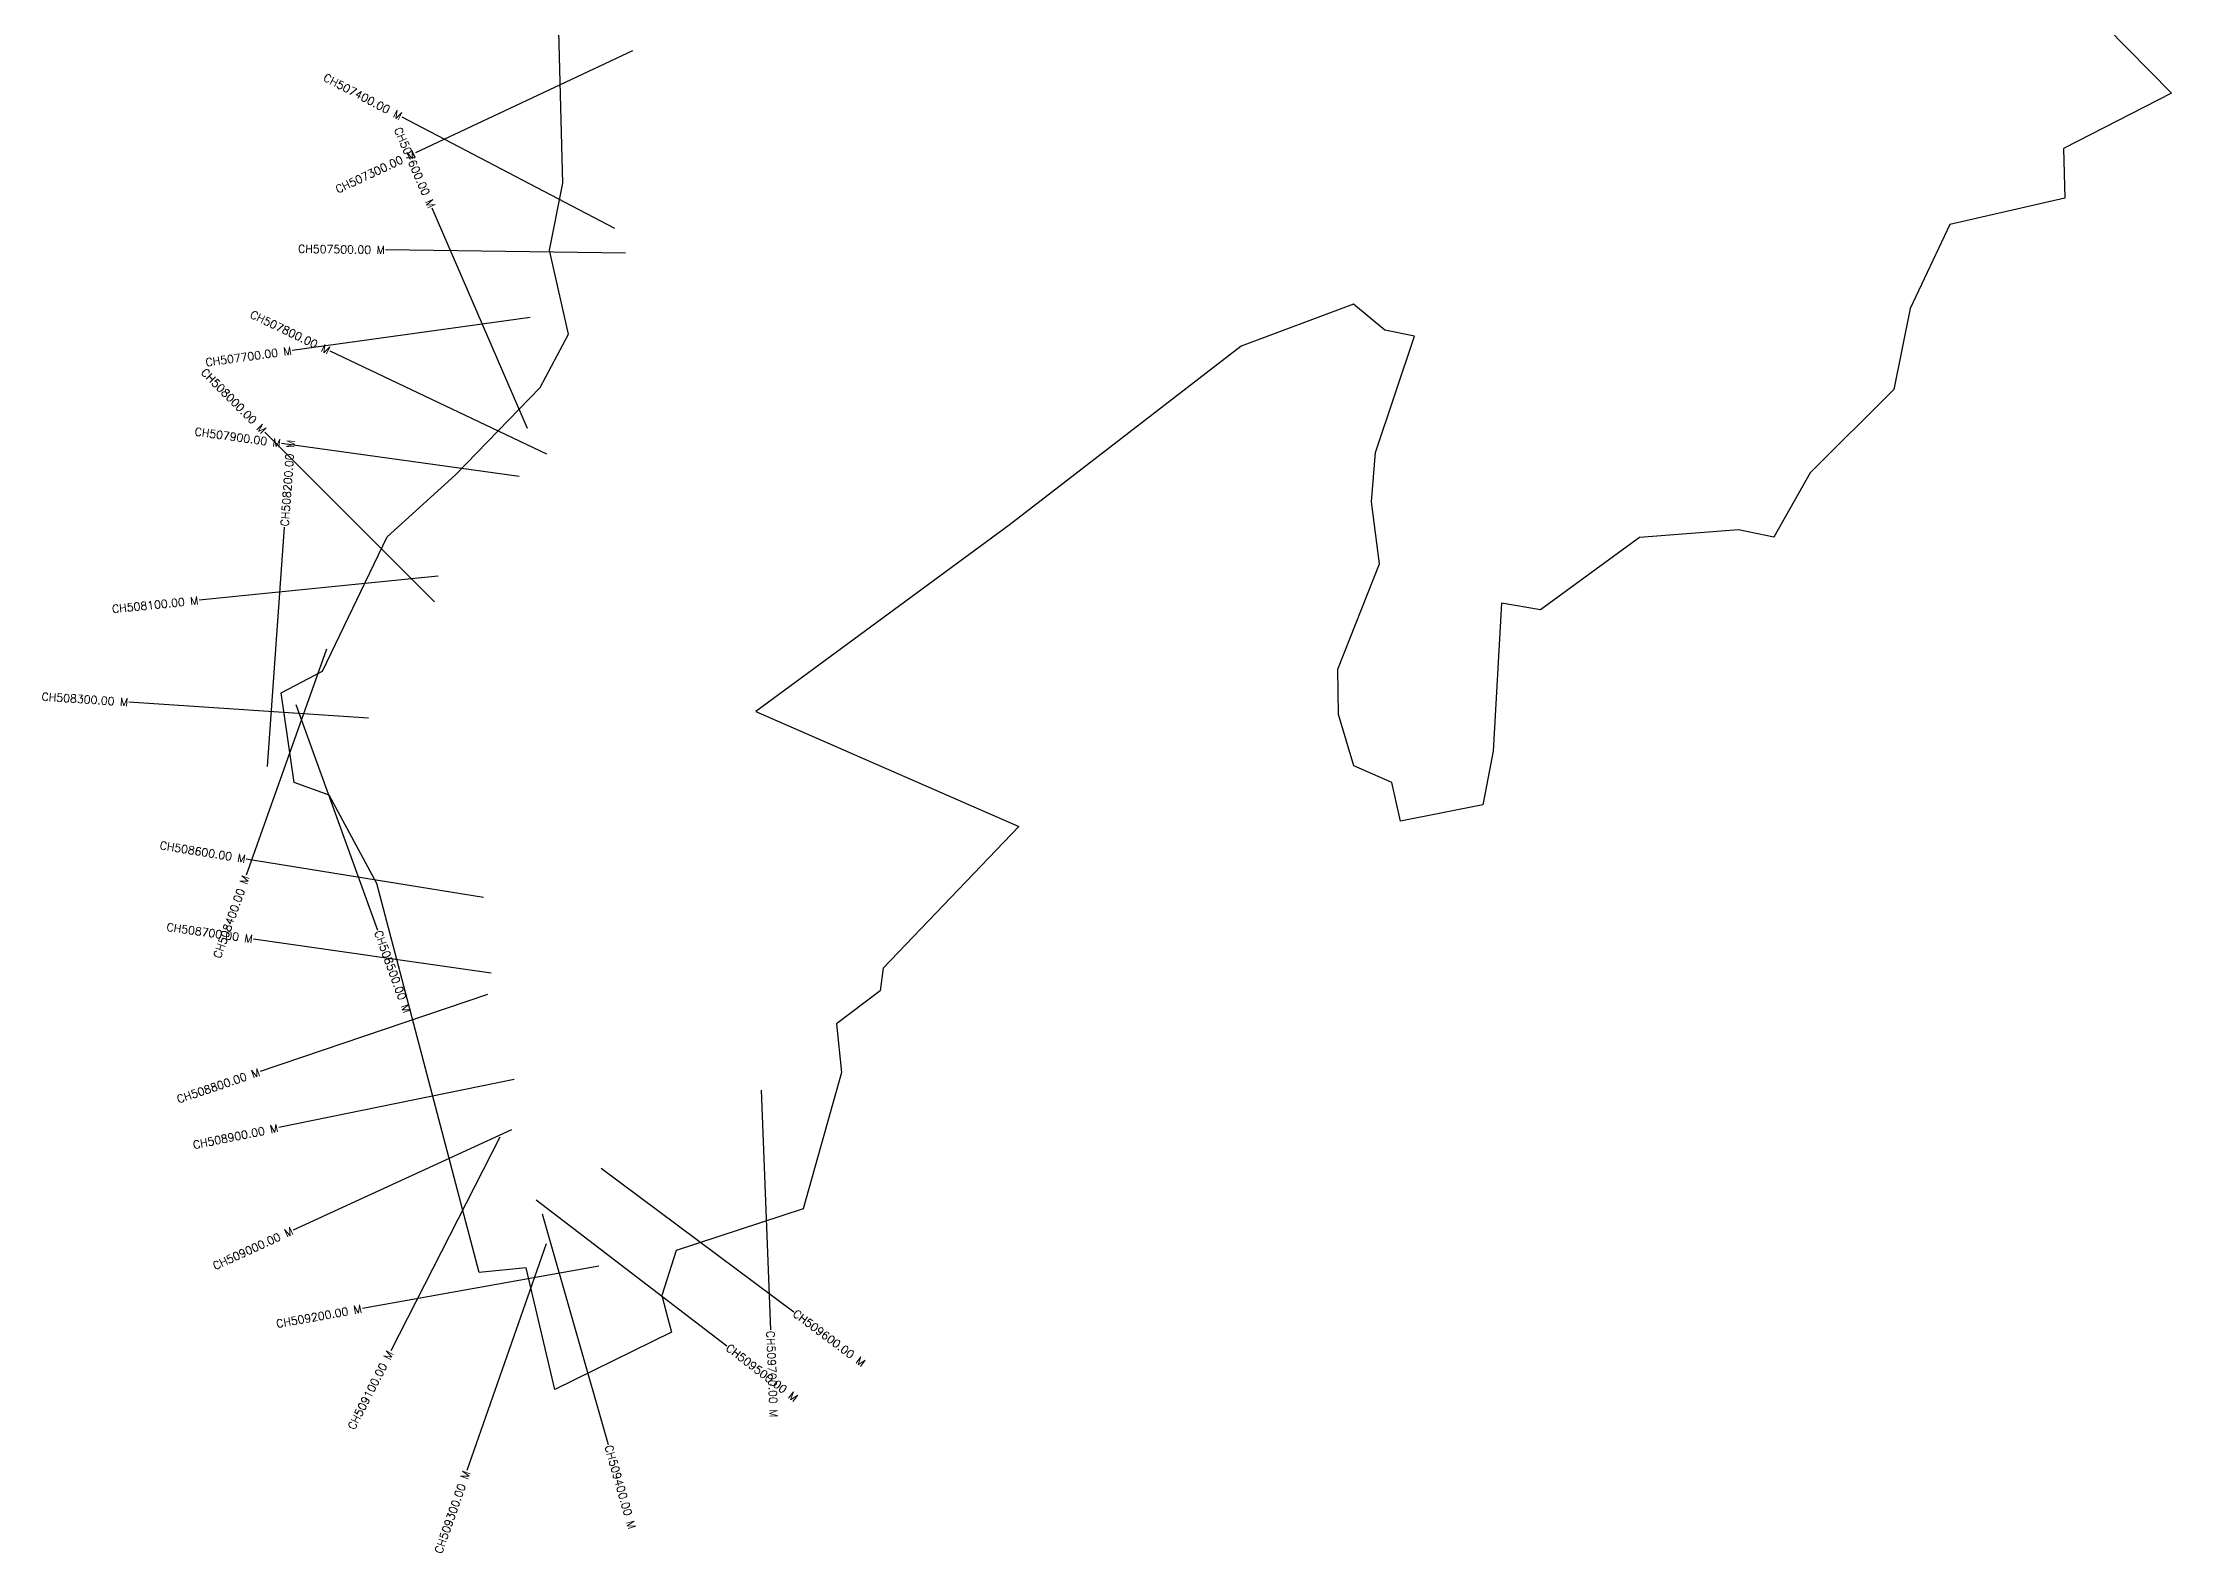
# Model space of a CAD drawing. Header units: metres. Extents: x 314012 to 316673, y 1882339 to 1886008.
# Drawn here: x 314012 to 316673, y 1882339 to 1884227 of the extents above; entities that cross this region are included whole.
import ezdxf
from ezdxf.enums import TextEntityAlignment as Align

# ---------------------------------------------------------------- set-up
doc = ezdxf.new("R2010")
doc.units = ezdxf.units.M
for name, color, linetype in [('CS', 134, 'Continuous'), ('CSMark', 6, 'Continuous'), ('village', 3, 'Continuous')]:
    doc.layers.add(name, color=color, linetype=linetype)
doc.styles.get("Standard").update_dxf_attribs({"font": 'simplex.shx'})

msp = doc.modelspace()

# ---------------------------------------------------------------- linework, layer by layer
at = {"layer": 'CS'}
for p, q in [((314749.8, 1884216.7), (314478.3, 1884089.1)), ((314727.4, 1883994.6), (314461.6, 1884133.6)), ((314618.5, 1883744.5), (314499.3, 1884019.8)), ((314741, 1883963.6), (314441.1, 1883967.6)), ((314621.6, 1883883.3), (314324.5, 1883842)), ((314642.6, 1883712.2), (314371.6, 1883840.9)), ((314502.3, 1883527.5), (314290.3, 1883739.7)), ((314608.1, 1883684.2), (314311, 1883725.6)), ((314293.5, 1883321.9), (314314.8, 1883621.1)), ((314506.6, 1883560), (314208.1, 1883529.7)), ((314367.4, 1883468.6), (314266.8, 1883185.9)), ((314419.7, 1883382.2), (314120.4, 1883402.2)), ((314329, 1883399.4), (314431, 1883117.3)), ((314563.2, 1883158.3), (314267, 1883206.1)), ((314572.9, 1883063.7), (314275.9, 1883106)), ((314568.5, 1883036.7), (314284.4, 1882940.5)), ((314601.6, 1882930.4), (314307.7, 1882870.4)), ((314910.4, 1882917.3), (314922, 1882617.5)), ((314598.2, 1882867.5), (314325.5, 1882742.4)), ((314583.8, 1882858.6), (314447.4, 1882591.4)), ((314710.6, 1882819.7), (314951.1, 1882640.3)), ((314629.4, 1882780), (314867.5, 1882597.5)), ((314636.9, 1882762.7), (314719.3, 1882474.2)), ((314641.5, 1882725.2), (314542.7, 1882441.9)), ((314707.5, 1882697.1), (314412.2, 1882644.3))]:
    msp.add_line(p, q, dxfattribs=at)
at = {"layer": 'village', "color": 3, "true_color": 0x00ff00}
msp.add_polyline3d([(316507.2, 1884331.8, 0), (316672.7, 1884163.6, 0), (316537.7, 1884094.5, 0), (316539.4, 1884032.4, 0), (316395.7, 1883999.5, 0), (316346.4, 1883894.4, 0), (316325.9, 1883793.1, 0), (316221.4, 1883689, 0), (316176, 1883608.7, 0), (316131.6, 1883617.8, 0), (316007.9, 1883608.1, 0), (315884.1, 1883517.8, 0), (315835.7, 1883526.2, 0), (315825.2, 1883340.9, 0), (315812, 1883274.1, 0), (315709.5, 1883253.5, 0), (315698.5, 1883301.7, 0), (315650.9, 1883322.8, 0), (315631.9, 1883386.7, 0), (315630.9, 1883443.4, 0), (315683.2, 1883575.3, 0), (315673, 1883652.7, 0), (315678.2, 1883714.4, 0), (315727, 1883859.7, 0), (315689.9, 1883867.4, 0), (315650.5, 1883899.7, 0), (315510.1, 1883847.4, 0), (315220.4, 1883623.5, 0), (314903.8, 1883390.8, 0), (315232.3, 1883246.8, 0), (315062.9, 1883069.9, 0), (315059.1, 1883041.3, 0), (315004.7, 1883000.3, 0), (315010.8, 1882939.4, 0), (314962.7, 1882768.8, 0), (314804, 1882716.7, 0), (314786.1, 1882660.6, 0), (314793.7, 1882631.6, 0), (314798.2, 1882614.7, 0), (314652.4, 1882542.9, 0), (314616.8, 1882695.1, 0), (314558.1, 1882689.5, 0), (314430, 1883175.6, 0), (314370.5, 1883285.9, 0), (314326.7, 1883301.7, 0), (314310.4, 1883414.1, 0), (314362.4, 1883441.2, 0), (314442.9, 1883608.8, 0), (314528.3, 1883686.6, 0), (314634.1, 1883795.7, 0), (314669.8, 1883862.3, 0), (314645.8, 1883967.5, 0), (314662.5, 1884051.1, 0), (314651, 1884494.3, 0)], dxfattribs=at)

# ---------------------------------------------------------------- texts
at = {"layer": 'CSMark'}
for s, rotation, p in [('CH507400.00 M', 332.3998, (314460.7, 1884134)), ('CH507600.00 M', 293.3934, (314499, 1884020.7)), ('CH507300.00 M', 25.1703, (314477.4, 1884088.7)), ('CH507500.00 M', 359.2376, (314440.1, 1883967.6)), ('CH507800.00 M', 334.5924, (314370.7, 1883841.4)), ('CH507700.00 M', 7.9154, (314323.5, 1883841.8)), ('CH508000.00 M', 314.9832, (314289.6, 1883740.4)), ('CH507900.00 M', 352.0617, (314310, 1883725.8)), ('CH508100.00 M', 5.794, (314207.1, 1883529.6)), ('CH508300.00 M', 356.1882, (314119.4, 1883402.2)), ('CH508600.00 M', 350.8325, (314266, 1883206.3)), ('CH508400.00 M', 70.4217, (314266.5, 1883185)), ('CH508700.00 M', 351.884, (314274.9, 1883106.2)), ('CH508800.00 M', 18.706, (314283.4, 1882940.2)), ('CH508900.00 M', 11.5442, (314306.7, 1882870.2)), ('CH509000.00 M', 24.6395, (314324.6, 1882742)), ('CH509200.00 M', 10.1337, (314411.2, 1882644.1)), ('CH509100.00 M', 62.966, (314446.9, 1882590.5)), ('CH509300.00 M', 70.7722, (314542.4, 1882441))]:
    msp.add_text(s, height=10, rotation=rotation, dxfattribs=at).set_placement(p, align=Align.MIDDLE_RIGHT)
for s, rotation, p in [('CH508200.00 M', 85.9198, (314314.9, 1883622.1)), ('CH508500.00 M', 289.8889, (314431.4, 1883116.4)), ('CH509600.00 M', 323.2786, (314951.9, 1882639.7)), ('CH509500.00 M', 322.5214, (314868.3, 1882596.9)), ('CH509700.00 M', 272.2149, (314922, 1882616.5)), ('CH509400.00 M', 285.9357, (314719.5, 1882473.3))]:
    msp.add_text(s, height=10, rotation=rotation, dxfattribs=at).set_placement(p, align=Align.MIDDLE_LEFT)

doc.saveas('drawing.dxf')
